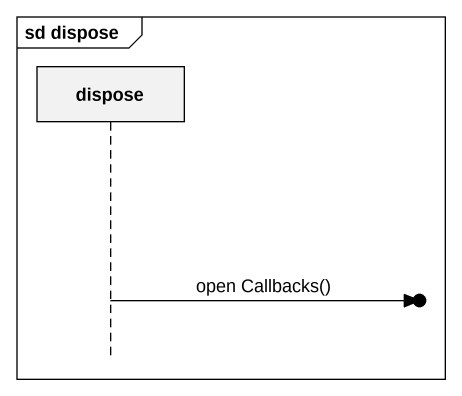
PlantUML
@startuml
mainframe sd dispose
hide footbox
participant dispose

dispose ->o] : open Callbacks()
@enduml
